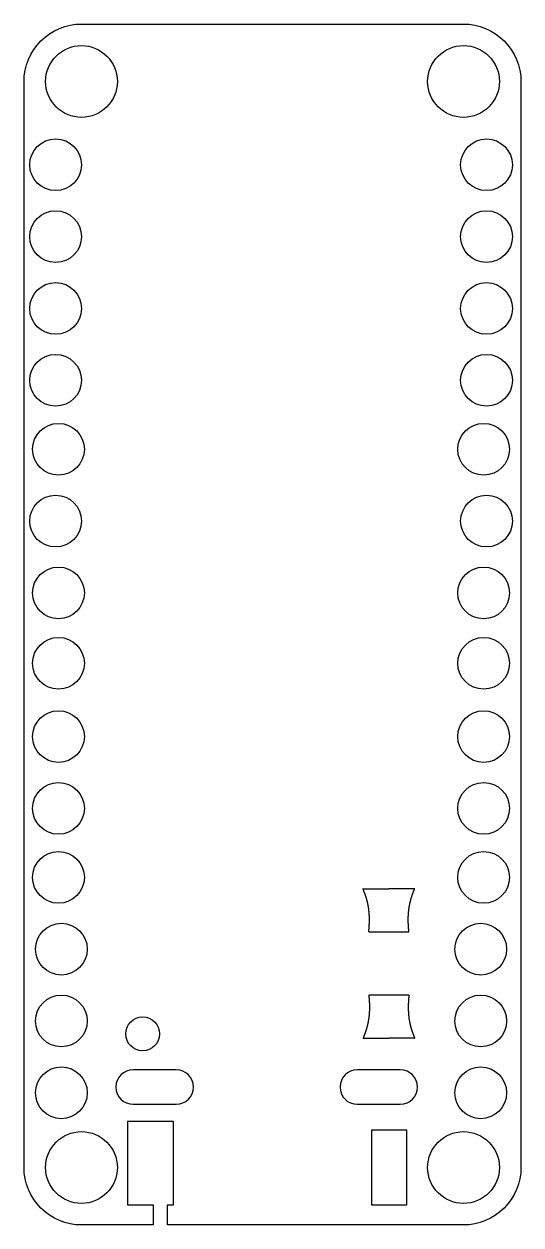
# Model space of a CAD drawing. Header units: millimetres. Extents: x -8.6 to 8.7, y -20.3 to 21.5.
import ezdxf

# ---------------------------------------------------------------- set-up
doc = ezdxf.new("R2010")
doc.units = ezdxf.units.MM
doc.layers.get('0').update_dxf_attribs({"linetype": 'CONTINUOUS'})

msp = doc.modelspace()

# ---------------------------------------------------------------- linework, layer by layer
for p, q in [((3.2, -8.6), (4.1, -8.6)), ((5, -8.6), (4.1, -8.6)), ((3.4, -10.1), (4.8, -10.1)), ((4.8, -12.3), (3.4, -12.3)), ((3.2, -13.8), (4.1, -13.8)), ((5, -13.8), (4.1, -13.8))]:
    msp.add_line(p, q)
for points in [[(-4.1, -19.6), (-4.1, -20.3), (-6.6, -20.3, -0.414214), (-8.6, -18.3), (-8.6, 19.5, -0.414214), (-6.6, 21.5), (6.7, 21.5, -0.414214), (8.7, 19.5), (8.7, -18.3, -0.414214), (6.7, -20.3), (-3.6, -20.3), (-3.6, -19.6), (-3.4, -19.6), (-3.4, -16.7), (-5, -16.7), (-5, -19.6)], [(-4.8, -16.1), (-3.3, -16.1, 1), (-3.3, -14.9), (-4.8, -14.9, 1)], [(3, -16.1), (4.5, -16.1, 1), (4.5, -14.9), (3, -14.9, 1)]]:
    msp.add_lwpolyline(points, format="xyb", close=True)
msp.add_lwpolyline([(4.73, -17), (3.5, -17), (3.5, -19.6), (4.73, -19.6)], close=True)
for centre, radius in [((-6.6, 19.5), 1.25), ((6.7, 19.5), 1.25), ((-7.5, 16.6), 0.9), ((7.5, 16.6), 0.9), ((-7.5, 14.1), 0.9), ((7.5, 14.1), 0.9), ((-7.5, 11.6), 0.9), ((7.5, 11.6), 0.9), ((-7.5, 9.1), 0.9), ((7.5, 9.1), 0.9), ((-7.4, 6.7), 0.9), ((7.4, 6.7), 0.9), ((-7.5, 4.2), 0.9), ((7.5, 4.2), 0.9), ((-7.4, 1.7), 0.9), ((7.4, 1.7), 0.9), ((-7.4, -0.75), 0.9), ((7.4, -0.75), 0.9), ((-7.4, -3.3), 0.9), ((7.4, -3.3), 0.9), ((-7.4, -5.8), 0.9), ((7.4, -5.8), 0.9), ((-7.4, -8.2), 0.9), ((7.4, -8.2), 0.9), ((-7.3, -10.7), 0.9), ((7.3, -10.7), 0.9), ((-7.3, -13.2), 0.9), ((7.3, -13.2), 0.9), ((-4.47, -13.65), 0.59), ((-7.3, -15.7), 0.9), ((7.3, -15.7), 0.9), ((-6.6, -18.3), 1.25), ((6.7, -18.3), 1.25)]:
    msp.add_circle(centre, radius)
for points in [[(3.4, -10.1), (3.404, -10.067), (3.41, -10.001), (3.418, -9.902), (3.425, -9.773), (3.426, -9.614), (3.419, -9.458), (3.403, -9.306), (3.379, -9.158), (3.346, -9.014), (3.305, -8.872), (3.266, -8.762), (3.234, -8.681), (3.212, -8.627), (3.2, -8.6)], [(4.8, -10.1), (4.796, -10.067), (4.79, -10.001), (4.782, -9.902), (4.775, -9.773), (4.774, -9.614), (4.781, -9.458), (4.797, -9.306), (4.821, -9.158), (4.854, -9.014), (4.895, -8.872), (4.934, -8.762), (4.966, -8.681), (4.988, -8.627), (5, -8.6)], [(3.4, -12.3), (3.404, -12.333), (3.41, -12.399), (3.418, -12.498), (3.425, -12.627), (3.426, -12.786), (3.419, -12.942), (3.403, -13.094), (3.379, -13.242), (3.346, -13.386), (3.305, -13.528), (3.266, -13.638), (3.234, -13.719), (3.212, -13.773), (3.2, -13.8)], [(4.8, -12.3), (4.796, -12.333), (4.79, -12.399), (4.782, -12.498), (4.775, -12.627), (4.774, -12.786), (4.781, -12.942), (4.797, -13.094), (4.821, -13.242), (4.854, -13.386), (4.895, -13.528), (4.934, -13.638), (4.966, -13.719), (4.988, -13.773), (5, -13.8)]]:
    msp.add_open_spline(points, degree=5)

doc.saveas('drawing.dxf')
